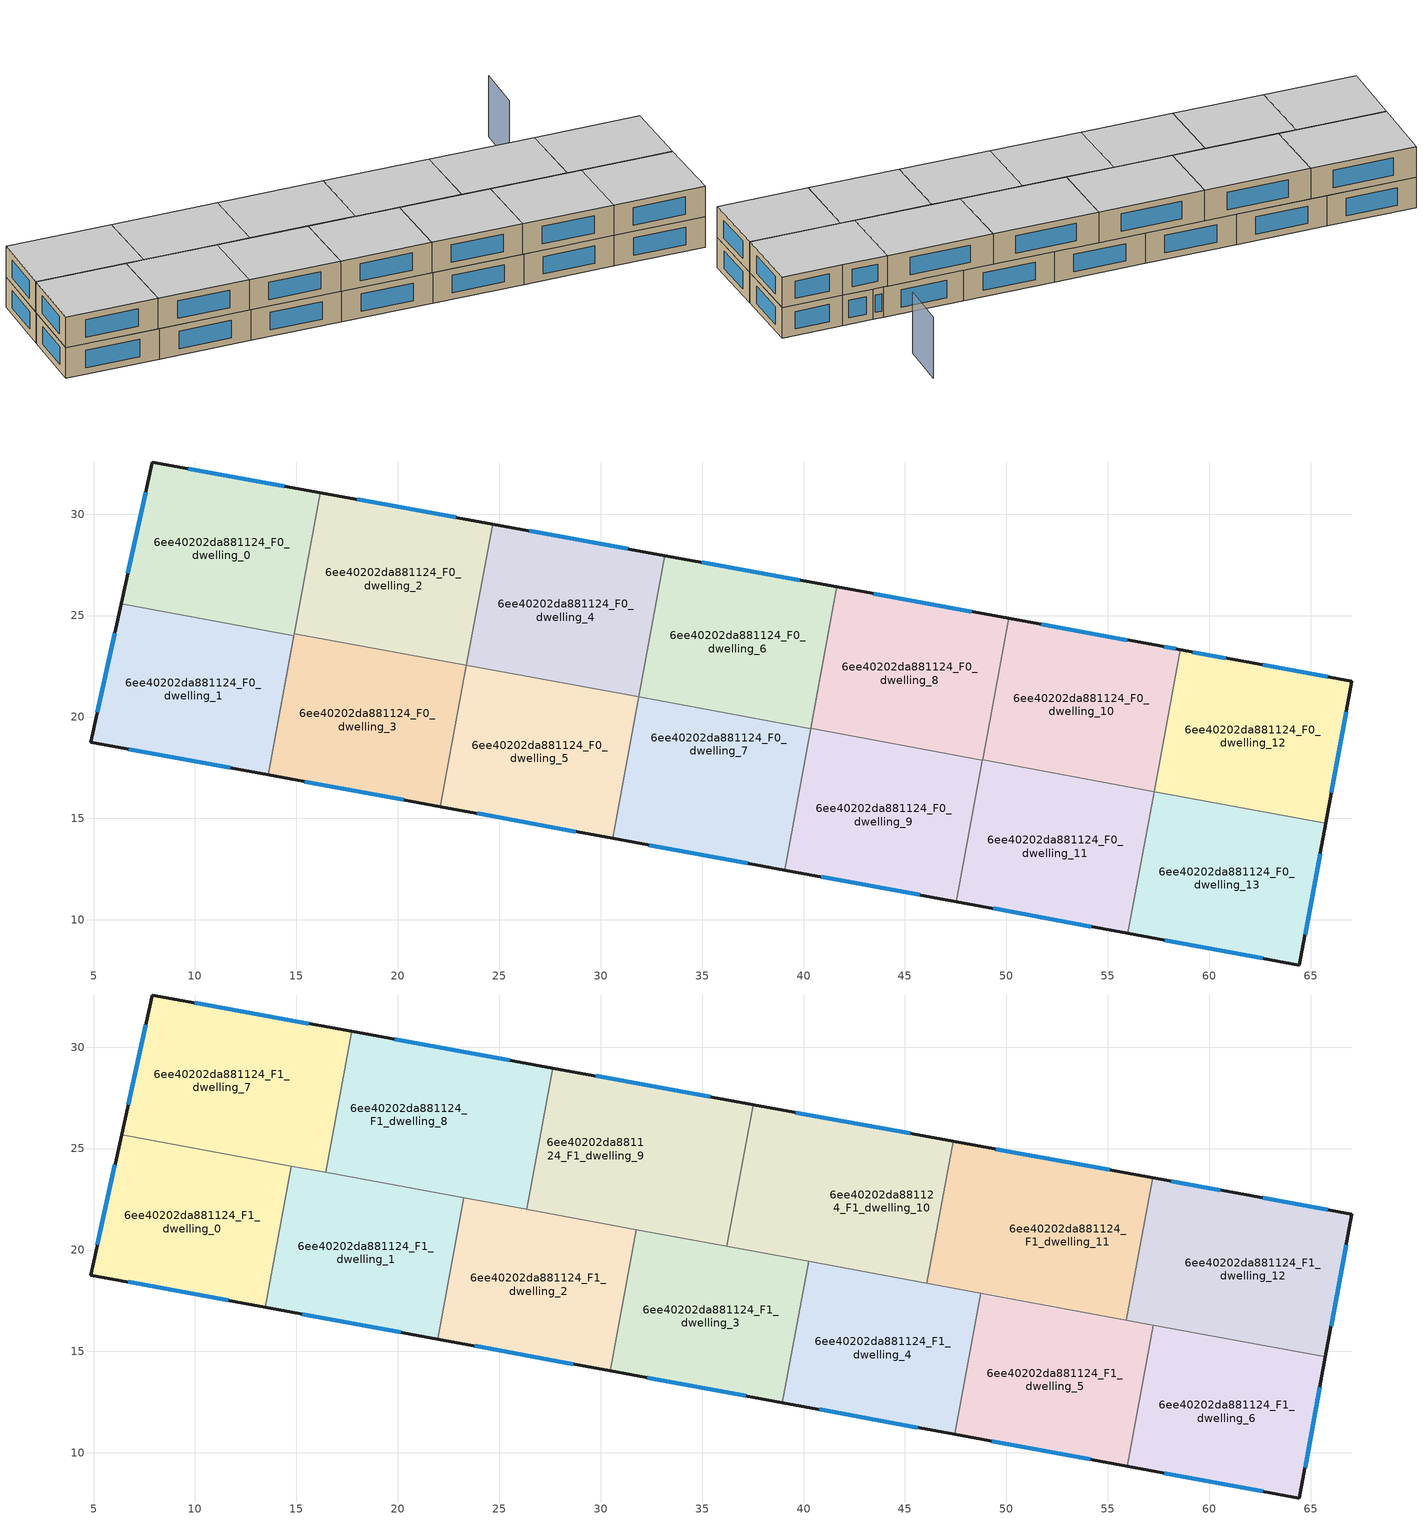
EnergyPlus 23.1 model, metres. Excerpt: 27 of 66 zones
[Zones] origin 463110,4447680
6ee40202da881124_F0_dwelling_0
 floor ground (EU_floor_Construction): 16.17,31.06 14.87,24.01 6.36,25.58 7.9,32.57 z0
 wall outside (EU_wall_Construction): 16.17,31.06 7.9,32.57 6.36,25.58 z0:3
 wall to 6ee40202da881124_F0_dwelling_1 (EU_wall_Construction): 6.36,25.58 14.87,24.01 13.6,17.15 z0:3
 wall to 6ee40202da881124_F0_dwelling_3 (EU_wall_Construction): 13.6,17.15 14.89,24.11 z0:3
 wall to 6ee40202da881124_F0_dwelling_2 (EU_wall_Construction): 14.89,24.11 16.17,31.06 z0:3
 window (EU_Window_Construction): 7.57,31.07 6.69,27.08 / 14.4,31.38 9.67,32.25 z0.64:2.36
6ee40202da881124_F0_dwelling_1
 floor ground (EU_floor_Construction): 14.87,24.01 13.6,17.15 4.86,18.77 6.36,25.58 z0
 wall outside (EU_wall_Construction): 6.36,25.58 4.86,18.77 13.6,17.15 z0:3
 window (EU_Window_Construction): 6.04,24.12 5.18,20.23 / 6.73,18.42 11.73,17.5 z0.64:2.36
6ee40202da881124_F0_dwelling_10
 floor ground (EU_floor_Construction): 58.57,23.32 57.28,16.32 48.82,17.88 50.11,24.87 57.56,23.5 z0
 wall outside (EU_wall_Construction): 58.57,23.32 57.56,23.5 50.11,24.87 z0:3
 wall to 6ee40202da881124_F0_dwelling_11 (EU_wall_Construction): 48.82,17.88 57.28,16.32 z0:3
 wall to 6ee40202da881124_F0_dwelling_12 (EU_wall_Construction): 57.28,16.33 58.57,23.32 z0:3
 wall to 6ee40202da881124_F0_dwelling_8 (EU_wall_Construction): 50.11,24.87 48.82,17.88 z0:3
 window (EU_Window_Construction): 58.35,23.36 57.77,23.46 / 55.96,23.8 51.71,24.57 z0.64:2.36
 ceiling adiabatic (EU_roof_Construction): 57.28,16.32 58.57,23.32 57.32,23.55 57.21,23.57 55.92,16.58 z3
6ee40202da881124_F0_dwelling_11
 floor ground (EU_floor_Construction): 57.28,16.32 55.99,9.33 47.53,10.9 48.82,17.88 z0
 wall outside (EU_wall_Construction): 47.53,10.9 55.99,9.33 z0:3
 wall to 6ee40202da881124_F0_dwelling_9 (EU_wall_Construction): 48.82,17.88 47.53,10.9 z0:3
 wall to 6ee40202da881124_F0_dwelling_13 (EU_wall_Construction): 55.99,9.33 57.28,16.32 z0:3
 window (EU_Window_Construction): 49.34,10.56 54.18,9.67 z0.64:2.36
 ceiling adiabatic (EU_roof_Construction): 57.28,16.29 57.28,16.32 48.82,17.88 48.82,17.85 z3
6ee40202da881124_F0_dwelling_12
 floor ground (EU_floor_Construction): 67.03,21.77 65.73,14.77 57.28,16.33 58.57,23.32 61.44,22.79 z0
 wall outside (EU_wall_Construction): 65.73,14.77 67.03,21.77 61.44,22.79 58.57,23.32 z0:3
 wall to 6ee40202da881124_F0_dwelling_13 (EU_wall_Construction): 57.28,16.33 65.73,14.77 z0:3
 window (EU_Window_Construction): 60.82,22.9 59.18,23.2 / 65.83,21.99 62.63,22.57 / 66.01,16.27 66.75,20.27 z0.64:2.36
6ee40202da881124_F0_dwelling_13
 floor ground (EU_floor_Construction): 65.73,14.77 64.45,7.78 55.99,9.33 57.28,16.33 z0
 wall outside (EU_wall_Construction): 55.99,9.33 64.45,7.78 65.73,14.77 z0:3
 window (EU_Window_Construction): 64.72,9.27 65.46,13.27 / 57.8,9 62.64,8.11 z0.64:2.36
6ee40202da881124_F0_dwelling_2
 floor ground (EU_floor_Construction): 24.67,29.51 23.38,22.54 14.89,24.11 16.17,31.06 z0
 wall outside (EU_wall_Construction): 24.67,29.51 16.17,31.06 z0:3
 wall to 6ee40202da881124_F0_dwelling_3 (EU_wall_Construction): 14.89,24.11 23.38,22.54 z0:3
 wall to 6ee40202da881124_F0_dwelling_4 (EU_wall_Construction): 23.38,22.55 24.67,29.51 z0:3
 window (EU_Window_Construction): 22.85,29.84 17.99,30.73 z0.64:2.36
6ee40202da881124_F0_dwelling_3
 floor ground (EU_floor_Construction): 23.38,22.54 22.1,15.59 13.6,17.15 14.89,24.11 z0
 wall outside (EU_wall_Construction): 13.6,17.15 22.1,15.59 z0:3
 wall to 6ee40202da881124_F0_dwelling_5 (EU_wall_Construction): 22.1,15.59 23.38,22.54 z0:3
 window (EU_Window_Construction): 15.42,16.82 20.28,15.92 z0.64:2.36
6ee40202da881124_F0_dwelling_4
 floor ground (EU_floor_Construction): 33.16,27.96 31.87,20.99 23.39,22.55 24.67,29.51 z0
 wall outside (EU_wall_Construction): 33.16,27.96 24.67,29.51 z0:3
 wall to 6ee40202da881124_F0_dwelling_5 (EU_wall_Construction): 23.39,22.55 31.87,20.99 z0:3
 wall to 6ee40202da881124_F0_dwelling_7 (EU_wall_Construction): 31.87,20.99 33.16,27.96 z0:3
 window (EU_Window_Construction): 31.34,28.29 26.49,29.18 z0.64:2.36
6ee40202da881124_F0_dwelling_5
 floor ground (EU_floor_Construction): 31.87,20.99 30.59,14.02 22.1,15.59 23.39,22.55 z0
 wall outside (EU_wall_Construction): 22.1,15.59 30.59,14.02 z0:3
 wall to 6ee40202da881124_F0_dwelling_7 (EU_wall_Construction): 30.59,14.02 31.87,20.99 z0:3
 window (EU_Window_Construction): 23.92,15.25 28.77,14.36 z0.64:2.36
6ee40202da881124_F0_dwelling_6
 floor ground (EU_floor_Construction): 41.64,26.41 40.35,19.43 31.87,20.99 33.16,27.96 z0
 wall outside (EU_wall_Construction): 41.64,26.41 33.16,27.96 z0:3
 wall to 6ee40202da881124_F0_dwelling_7 (EU_wall_Construction): 33.16,27.96 31.87,20.99 40.35,19.43 z0:3
 wall to 6ee40202da881124_F0_dwelling_9 (EU_wall_Construction): 40.35,19.43 41.64,26.41 z0:3
 window (EU_Window_Construction): 39.82,26.74 34.97,27.63 z0.64:2.36
 ceiling adiabatic (EU_roof_Construction): 36.23,20.19 37.51,27.16 33.16,27.96 31.87,20.99 z3
6ee40202da881124_F0_dwelling_7
 floor ground (EU_floor_Construction): 33.16,27.96 31.87,20.99 40.35,19.43 39.07,12.46 30.59,14.02 z0
 wall outside (EU_wall_Construction): 30.59,14.02 39.07,12.46 z0:3
 wall to 6ee40202da881124_F0_dwelling_9 (EU_wall_Construction): 39.07,12.46 40.35,19.43 z0:3
 window (EU_Window_Construction): 32.4,13.69 37.25,12.79 z0.64:2.36
 ceiling adiabatic (EU_roof_Construction): 38.96,12.48 40.24,19.43 40.35,19.42 36.22,20.18 36.23,20.19 31.87,20.99 33.16,27.96 30.59,14.02 z3
6ee40202da881124_F0_dwelling_8
 floor ground (EU_floor_Construction): 50.11,24.87 48.82,17.88 40.35,19.44 41.64,26.41 z0
 wall outside (EU_wall_Construction): 50.11,24.87 41.64,26.41 z0:3
 wall to 6ee40202da881124_F0_dwelling_9 (EU_wall_Construction): 41.64,26.41 40.35,19.44 48.82,17.88 z0:3
 window (EU_Window_Construction): 48.3,25.2 43.45,26.08 z0.64:2.36
6ee40202da881124_F0_dwelling_9
 floor ground (EU_floor_Construction): 48.82,17.88 47.53,10.9 39.07,12.46 40.35,19.44 z0
 wall outside (EU_wall_Construction): 39.07,12.46 47.53,10.9 z0:3
 window (EU_Window_Construction): 40.88,12.12 45.72,11.23 z0.64:2.36
6ee40202da881124_F1_dwelling_0
 floor to 6ee40202da881124_F0_dwelling_1 (EU_floor_Construction): 14.74,24.03 13.47,17.18 4.86,18.77 6.36,25.58 z3
 floor to 6ee40202da881124_F0_dwelling_0 (EU_floor_Construction): 14.76,24.14 14.74,24.03 6.36,25.58 6.38,25.68 z3
 wall outside (EU_wall_Construction): 6.38,25.68 4.86,18.77 13.47,17.18 z3:6
 wall to 6ee40202da881124_F1_dwelling_1 (EU_wall_Construction): 13.47,17.18 14.76,24.14 z3:6
 wall to 6ee40202da881124_F1_dwelling_7 (EU_wall_Construction): 14.76,24.14 6.38,25.68 z3:6
 window (EU_Window_Construction): 6.71,18.43 11.63,17.52 / 6.06,24.2 5.19,20.25 z3.64:5.36
 ceiling to 6ee40202da881124_F2_dwelling_0 (EU_floor_Construction): 13.47,17.18 14.76,24.14 6.38,25.68 4.86,18.77 z6
6ee40202da881124_F1_dwelling_1
 floor to 6ee40202da881124_F0_dwelling_3 (EU_floor_Construction): 23.25,22.57 21.97,15.61 13.6,17.15 14.89,24.11 z3
 floor to 6ee40202da881124_F0_dwelling_1 (EU_floor_Construction): 14.87,24.01 13.6,17.15 13.47,17.18 14.74,24.03 z3
 floor to 6ee40202da881124_F0_dwelling_0 (EU_floor_Construction): 14.89,24.11 14.87,24.01 14.74,24.03 14.76,24.14 z3
 wall outside (EU_wall_Construction): 13.47,17.18 21.97,15.61 z3:6
 wall to 6ee40202da881124_F1_dwelling_2 (EU_wall_Construction): 21.97,15.61 23.25,22.57 z3:6
 wall to 6ee40202da881124_F1_dwelling_8 (EU_wall_Construction): 23.25,22.57 16.44,23.83 z3:6
 wall to 6ee40202da881124_F1_dwelling_7 (EU_wall_Construction): 16.43,23.83 14.76,24.14 z3:6
 window (EU_Window_Construction): 15.29,16.84 20.15,15.95 z3.64:5.36
 ceiling to 6ee40202da881124_F2_dwelling_1 (EU_floor_Construction): 21.97,15.61 23.25,22.57 14.76,24.14 13.47,17.18 z6
6ee40202da881124_F1_dwelling_10
 floor to 6ee40202da881124_F0_dwelling_8 (EU_floor_Construction): 47.37,25.36 46.09,18.38 40.35,19.44 41.64,26.41 z3
 floor to 6ee40202da881124_F0_dwelling_9 (EU_floor_Construction): 46.09,18.38 46.08,18.36 40.35,19.42 40.35,19.44 z3
 floor to 6ee40202da881124_F0_dwelling_6 (EU_floor_Construction): 41.64,26.41 40.35,19.43 36.23,20.19 37.51,27.16 z3
 floor to 6ee40202da881124_F0_dwelling_7 (EU_floor_Construction): 40.35,19.43 40.35,19.42 36.22,20.18 36.23,20.19 z3
 wall outside (EU_wall_Construction): 47.37,25.36 37.51,27.16 z3:6
 wall to 6ee40202da881124_F1_dwelling_9 (EU_wall_Construction): 37.51,27.16 36.22,20.18 z3:6
 wall to 6ee40202da881124_F1_dwelling_11 (EU_wall_Construction): 46.08,18.36 47.37,25.36 z3:6
 wall to 6ee40202da881124_F1_dwelling_4 (EU_wall_Construction): 40.24,19.44 46.08,18.36 z3:6
 wall to 6ee40202da881124_F1_dwelling_3 (EU_wall_Construction): 36.22,20.18 40.24,19.44 z3:6
 window (EU_Window_Construction): 45.26,25.75 39.63,26.78 z3.64:5.36
 ceiling to 6ee40202da881124_F2_dwelling_10 (EU_floor_Construction): 46.08,18.36 47.37,25.36 37.51,27.16 36.22,20.18 z6
6ee40202da881124_F1_dwelling_11
 floor to 6ee40202da881124_F0_dwelling_10 (EU_floor_Construction): 57.21,23.57 55.92,16.58 48.82,17.88 50.11,24.86 z3
 floor to 6ee40202da881124_F0_dwelling_8 (EU_floor_Construction): 50.11,24.86 48.82,17.88 46.09,18.38 47.37,25.36 z3
 floor adiabatic (EU_floor_Construction): 55.92,16.58 55.91,16.54 48.82,17.85 48.82,17.88 z3
 floor to 6ee40202da881124_F0_dwelling_9 (EU_floor_Construction): 48.82,17.88 48.82,17.85 46.08,18.36 46.09,18.38 z3
 wall outside (EU_wall_Construction): 57.21,23.57 47.37,25.36 z3:6
 wall to 6ee40202da881124_F1_dwelling_12 (EU_wall_Construction): 55.91,16.54 57.21,23.57 z3:6
 wall to 6ee40202da881124_F1_dwelling_5 (EU_wall_Construction): 48.74,17.87 55.91,16.54 z3:6
 wall to 6ee40202da881124_F1_dwelling_4 (EU_wall_Construction): 46.08,18.36 48.74,17.87 z3:6
 window (EU_Window_Construction): 55.1,23.95 49.48,24.98 z3.64:5.36
 ceiling to 6ee40202da881124_F2_dwelling_11 (EU_floor_Construction): 55.91,16.54 57.21,23.57 47.37,25.36 46.08,18.36 z6
6ee40202da881124_F1_dwelling_12
 floor to 6ee40202da881124_F0_dwelling_12 (EU_floor_Construction): 67.03,21.77 65.73,14.77 57.28,16.33 58.57,23.32 61.44,22.79 z3
 floor to 6ee40202da881124_F0_dwelling_13 (EU_floor_Construction): 65.73,14.77 65.73,14.74 57.28,16.29 57.28,16.33 z3
 floor adiabatic (EU_floor_Construction): 58.57,23.32 57.28,16.29 55.91,16.54 57.21,23.57 z3
 wall outside (EU_wall_Construction): 65.73,14.74 67.03,21.77 61.44,22.79 57.21,23.57 z3:6
 wall to 6ee40202da881124_F1_dwelling_6 (EU_wall_Construction): 57.23,16.3 65.73,14.74 z3:6
 wall to 6ee40202da881124_F1_dwelling_5 (EU_wall_Construction): 55.91,16.54 57.23,16.3 z3:6
 window (EU_Window_Construction): 60.53,22.95 58.11,23.4 / 65.83,21.99 62.63,22.57 / 66.01,16.24 66.75,20.26 z3.64:5.36
 ceiling to 6ee40202da881124_F2_dwelling_12 (EU_floor_Construction): 65.73,14.74 67.03,21.77 61.44,22.79 57.21,23.57 55.91,16.54 z6
6ee40202da881124_F1_dwelling_2
 floor to 6ee40202da881124_F0_dwelling_5 (EU_floor_Construction): 31.75,21 30.47,14.04 22.1,15.59 23.38,22.55 z3
 floor to 6ee40202da881124_F0_dwelling_3 (EU_floor_Construction): 23.38,22.54 22.1,15.59 21.97,15.61 23.25,22.57 z3
 wall outside (EU_wall_Construction): 21.97,15.61 30.47,14.04 z3:6
 wall to 6ee40202da881124_F1_dwelling_3 (EU_wall_Construction): 30.47,14.04 31.75,21 z3:6
 wall to 6ee40202da881124_F1_dwelling_9 (EU_wall_Construction): 31.75,21 26.34,22 z3:6
 wall to 6ee40202da881124_F1_dwelling_8 (EU_wall_Construction): 26.34,22 23.25,22.57 z3:6
 window (EU_Window_Construction): 23.79,15.28 28.65,14.38 z3.64:5.36
 ceiling to 6ee40202da881124_F2_dwelling_2 (EU_floor_Construction): 30.47,14.04 31.75,21 23.25,22.57 21.97,15.61 z6
6ee40202da881124_F1_dwelling_3
 floor adiabatic (EU_floor_Construction): 40.24,19.43 38.96,12.48 30.59,14.02 31.87,20.98 z3
 floor to 6ee40202da881124_F0_dwelling_5 (EU_floor_Construction): 31.87,20.98 30.59,14.02 30.47,14.04 31.75,21 z3
 wall outside (EU_wall_Construction): 30.47,14.04 38.96,12.48 z3:6
 wall to 6ee40202da881124_F1_dwelling_4 (EU_wall_Construction): 38.96,12.48 40.24,19.43 z3:6
 wall to 6ee40202da881124_F1_dwelling_9 (EU_wall_Construction): 36.22,20.18 31.75,21 z3:6
 window (EU_Window_Construction): 32.28,13.71 37.14,12.81 z3.64:5.36
 ceiling to 6ee40202da881124_F2_dwelling_3 (EU_floor_Construction): 38.96,12.48 40.24,19.43 31.75,21 30.47,14.04 z6
6ee40202da881124_F1_dwelling_4
 floor to 6ee40202da881124_F0_dwelling_9 (EU_floor_Construction): 48.74,17.87 47.46,10.91 39.07,12.46 40.35,19.42 z3
 floor to 6ee40202da881124_F0_dwelling_7 (EU_floor_Construction): 40.35,19.42 39.07,12.46 38.96,12.48 40.24,19.43 z3
 wall outside (EU_wall_Construction): 38.96,12.48 47.46,10.91 z3:6
 wall to 6ee40202da881124_F1_dwelling_5 (EU_wall_Construction): 47.46,10.91 48.74,17.87 z3:6
 window (EU_Window_Construction): 40.78,12.14 45.64,11.25 z3.64:5.36
 ceiling to 6ee40202da881124_F2_dwelling_4 (EU_floor_Construction): 47.46,10.91 48.74,17.87 40.24,19.43 38.96,12.48 z6
6ee40202da881124_F1_dwelling_5
 floor to 6ee40202da881124_F0_dwelling_11 (EU_floor_Construction): 57.23,16.3 55.95,9.34 47.53,10.9 48.82,17.85 z3
 floor to 6ee40202da881124_F0_dwelling_9 (EU_floor_Construction): 48.82,17.85 47.53,10.9 47.46,10.91 48.74,17.87 z3
 wall outside (EU_wall_Construction): 47.46,10.91 55.95,9.34 z3:6
 wall to 6ee40202da881124_F1_dwelling_6 (EU_wall_Construction): 55.95,9.34 57.23,16.3 z3:6
 window (EU_Window_Construction): 49.27,10.57 54.13,9.68 z3.64:5.36
 ceiling to 6ee40202da881124_F2_dwelling_5 (EU_floor_Construction): 55.95,9.34 57.23,16.3 48.74,17.87 47.46,10.91 z6
6ee40202da881124_F1_dwelling_6
 floor to 6ee40202da881124_F0_dwelling_13 (EU_floor_Construction): 65.73,14.74 64.45,7.78 55.99,9.34 57.28,16.29 z3
 floor to 6ee40202da881124_F0_dwelling_11 (EU_floor_Construction): 57.28,16.29 55.99,9.34 55.95,9.34 57.23,16.3 z3
 wall outside (EU_wall_Construction): 55.95,9.34 64.45,7.78 65.73,14.74 z3:6
 window (EU_Window_Construction): 64.72,9.27 65.45,13.24 / 57.77,9.01 62.63,8.11 z3.64:5.36
 ceiling to 6ee40202da881124_F2_dwelling_6 (EU_floor_Construction): 64.45,7.78 65.73,14.74 57.23,16.3 55.95,9.34 z6
6ee40202da881124_F1_dwelling_7
 floor to 6ee40202da881124_F0_dwelling_0 (EU_floor_Construction): 16.17,31.06 14.89,24.11 6.38,25.68 7.9,32.57 z3
 floor to 6ee40202da881124_F0_dwelling_2 (EU_floor_Construction): 17.72,30.78 16.43,23.83 14.89,24.11 16.17,31.06 z3
 wall outside (EU_wall_Construction): 17.72,30.78 7.9,32.57 6.38,25.68 z3:6
 wall to 6ee40202da881124_F1_dwelling_8 (EU_wall_Construction): 16.43,23.83 17.72,30.78 z3:6
 window (EU_Window_Construction): 7.57,31.1 6.71,27.16 / 15.61,31.16 10,32.19 z3.64:5.36
 ceiling to 6ee40202da881124_F2_dwelling_7 (EU_floor_Construction): 16.43,23.83 17.72,30.78 7.9,32.57 6.38,25.68 z6
6ee40202da881124_F1_dwelling_8
 floor to 6ee40202da881124_F0_dwelling_2 (EU_floor_Construction): 24.67,29.51 23.38,22.55 16.43,23.83 17.72,30.78 z3
 floor to 6ee40202da881124_F0_dwelling_4 (EU_floor_Construction): 27.63,28.97 26.34,22.01 23.39,22.55 24.67,29.51 z3
 wall outside (EU_wall_Construction): 27.63,28.97 17.72,30.78 z3:6
 wall to 6ee40202da881124_F1_dwelling_9 (EU_wall_Construction): 26.34,22 27.63,28.97 z3:6
 window (EU_Window_Construction): 25.51,29.36 19.84,30.39 z3.64:5.36
 ceiling to 6ee40202da881124_F2_dwelling_8 (EU_floor_Construction): 26.34,22 27.63,28.97 17.72,30.78 16.43,23.83 z6
6ee40202da881124_F1_dwelling_9
 floor to 6ee40202da881124_F0_dwelling_4 (EU_floor_Construction): 33.16,27.96 31.87,20.99 26.34,22.01 27.63,28.97 z3
 floor adiabatic (EU_floor_Construction): 37.51,27.16 36.22,20.18 26.34,22 31.87,20.99 33.16,27.96 z3
 wall outside (EU_wall_Construction): 37.51,27.16 27.63,28.97 z3:6
 window (EU_Window_Construction): 35.4,27.55 29.75,28.58 z3.64:5.36
 ceiling to 6ee40202da881124_F2_dwelling_9 (EU_floor_Construction): 36.22,20.18 37.51,27.16 27.63,28.97 26.34,22 z6
shading: 59.18,30.41 60.33,35.25 z0:6
[Building]
EU S2 Campaign: North Axis=0; Terrain=City; Solar Distribution=FullExterior
[Site:Location]
Yerevan-Zvartnots.Intl.AP: Latitude=40.15; Longitude=44.383; Time Zone=4; Elevation=854
[SizingPeriod:WeatherFileDays]
AnnualSizingPeriod: Begin Month=1; Begin Day of Month=1; End Month=12; End Day of Month=31; Day of Week for Start Day=Monday; Use Weather File Daylight Saving Period=No; Use Weather File Rain and Snow Indicators=No
[MATERIAL]
EU_InternalMass_Material: Roughness=MediumRough; Thickness=0.1; Conductivity=1; Density=1800; Specific Heat=900; Thermal Absorptance=0.9; Solar Absorptance=0.7; Visible Absorptance=0.7
[MATERIAL:NOMASS] Roughness=MediumRough; Thermal Absorptance=0.9; Solar Absorptance=0.7; Visible Absorptance=0.7
Name | Thermal Resistance
EU_wall_NoMass | 1.05043
EU_roof_NoMass | 1.45357
EU_floor_NoMass | 0.478065
[WINDOWMATERIAL:SIMPLEGLAZINGSYSTEM]
EU_Window_SimpleGlazing: UFactor=2.5566; Solar Heat Gain Coefficient=0.75; Visible Transmittance=0.75
[CONSTRUCTION]
EU_wall_Construction: EU_wall_NoMass
EU_roof_Construction: EU_roof_NoMass
EU_floor_Construction: EU_floor_NoMass
EU_Window_Construction: EU_Window_SimpleGlazing
EU_InternalMass_Construction: EU_InternalMass_Material
[ZONE] Type=1; Multiplier=1; Ceiling Height=autocalculate; Floor Area=autocalculate; Part of Total Floor Area=Yes
Name | Volume
6ee40202da881124_F0_dwelling_0 | 183.355
6ee40202da881124_F1_dwelling_0 | 183.385
6ee40202da881124_F0_dwelling_1; 6ee40202da881124_F0_dwelling_10; 6ee40202da881124_F1_dwelling_4 | 183.372
6ee40202da881124_F1_dwelling_1 | 183.397
6ee40202da881124_F1_dwelling_10 | 213.914
6ee40202da881124_F0_dwelling_11 | 183.382
6ee40202da881124_F1_dwelling_11 | 213.933
6ee40202da881124_F0_dwelling_12; 6ee40202da881124_F1_dwelling_2 | 183.359
6ee40202da881124_F1_dwelling_12 | 213.921
6ee40202da881124_F0_dwelling_13 | 183.376
6ee40202da881124_F0_dwelling_2 | 183.358
6ee40202da881124_F0_dwelling_3; 6ee40202da881124_F0_dwelling_8 | 183.379
6ee40202da881124_F1_dwelling_3 | 183.384
6ee40202da881124_F0_dwelling_4 | 183.356
6ee40202da881124_F0_dwelling_5; 6ee40202da881124_F1_dwelling_5 | 183.383
6ee40202da881124_F0_dwelling_6 | 183.361
6ee40202da881124_F1_dwelling_6 | 183.367
6ee40202da881124_F0_dwelling_7 | 183.389
6ee40202da881124_F1_dwelling_7 | 213.927
6ee40202da881124_F1_dwelling_8 | 213.91
6ee40202da881124_F0_dwelling_9 | 183.363
6ee40202da881124_F1_dwelling_9 | 213.915
[INTERNALMASS] Construction=EU_InternalMass_Construction
Name | Zone or ZoneList | Surface Area
6ee40202da881124_F0_dwelling_0_EU_InternalMass | 6ee40202da881124_F0_dwelling_0 | 61.122
6ee40202da881124_F0_dwelling_1_EU_InternalMass | 6ee40202da881124_F0_dwelling_1 | 61.1249
6ee40202da881124_F0_dwelling_2_EU_InternalMass | 6ee40202da881124_F0_dwelling_2 | 61.1205
6ee40202da881124_F0_dwelling_3_EU_InternalMass | 6ee40202da881124_F0_dwelling_3 | 61.1272
6ee40202da881124_F0_dwelling_4_EU_InternalMass | 6ee40202da881124_F0_dwelling_4 | 61.1203
6ee40202da881124_F0_dwelling_5_EU_InternalMass | 6ee40202da881124_F0_dwelling_5 | 61.1267
6ee40202da881124_F0_dwelling_6_EU_InternalMass | 6ee40202da881124_F0_dwelling_6 | 61.1206
6ee40202da881124_F0_dwelling_7_EU_InternalMass | 6ee40202da881124_F0_dwelling_7 | 61.1307
6ee40202da881124_F0_dwelling_8_EU_InternalMass | 6ee40202da881124_F0_dwelling_8 | 61.1267
6ee40202da881124_F0_dwelling_9_EU_InternalMass | 6ee40202da881124_F0_dwelling_9 | 61.1227
6ee40202da881124_F0_dwelling_10_EU_InternalMass | 6ee40202da881124_F0_dwelling_10 | 61.1234
6ee40202da881124_F0_dwelling_11_EU_InternalMass | 6ee40202da881124_F0_dwelling_11 | 61.1282
6ee40202da881124_F0_dwelling_12_EU_InternalMass | 6ee40202da881124_F0_dwelling_12 | 61.1185
6ee40202da881124_F0_dwelling_13_EU_InternalMass | 6ee40202da881124_F0_dwelling_13 | 61.1228
6ee40202da881124_F1_dwelling_0_EU_InternalMass | 6ee40202da881124_F1_dwelling_0 | 61.1283
6ee40202da881124_F1_dwelling_1_EU_InternalMass | 6ee40202da881124_F1_dwelling_1 | 61.1321
6ee40202da881124_F1_dwelling_2_EU_InternalMass | 6ee40202da881124_F1_dwelling_2 | 61.1196
6ee40202da881124_F1_dwelling_3_EU_InternalMass | 6ee40202da881124_F1_dwelling_3 | 61.1278
6ee40202da881124_F1_dwelling_4_EU_InternalMass | 6ee40202da881124_F1_dwelling_4 | 61.1238
6ee40202da881124_F1_dwelling_5_EU_InternalMass | 6ee40202da881124_F1_dwelling_5 | 61.1278
6ee40202da881124_F1_dwelling_6_EU_InternalMass | 6ee40202da881124_F1_dwelling_6 | 61.1223
6ee40202da881124_F1_dwelling_7_EU_InternalMass | 6ee40202da881124_F1_dwelling_7 | 71.3089
6ee40202da881124_F1_dwelling_8_EU_InternalMass | 6ee40202da881124_F1_dwelling_8 | 71.3042
6ee40202da881124_F1_dwelling_9_EU_InternalMass | 6ee40202da881124_F1_dwelling_9 | 71.3052
6ee40202da881124_F1_dwelling_10_EU_InternalMass | 6ee40202da881124_F1_dwelling_10 | 71.3083
6ee40202da881124_F1_dwelling_11_EU_InternalMass | 6ee40202da881124_F1_dwelling_11 | 71.3112
6ee40202da881124_F1_dwelling_12_EU_InternalMass | 6ee40202da881124_F1_dwelling_12 | 71.3082
[OTHEREQUIPMENT] Fuel Type=Electricity; Design Level Calculation Method=Watts/Area; Power per Zone Floor Area=1; Fraction Latent=0; Fraction Radiant=0; Fraction Lost=0; Carbon Dioxide Generation Rate=0; EndUse Subcategory=EU_Step8_InternalGains
Name | Zone or ZoneList or Space or SpaceList | Schedule
EU_Step8_InternalGain_6ee40202da881124_F0_dwelling_0_f000 | 6ee40202da881124_F0_dwelling_0 | EU_Step8_GainSchedule_6ee40202da881124_F0_dwelling_0_f000
EU_Step8_InternalGain_6ee40202da881124_F0_dwelling_1_f000 | 6ee40202da881124_F0_dwelling_1 | EU_Step8_GainSchedule_6ee40202da881124_F0_dwelling_1_f000
EU_Step8_InternalGain_6ee40202da881124_F0_dwelling_2_f000 | 6ee40202da881124_F0_dwelling_2 | EU_Step8_GainSchedule_6ee40202da881124_F0_dwelling_2_f000
EU_Step8_InternalGain_6ee40202da881124_F0_dwelling_3_f000 | 6ee40202da881124_F0_dwelling_3 | EU_Step8_GainSchedule_6ee40202da881124_F0_dwelling_3_f000
EU_Step8_InternalGain_6ee40202da881124_F0_dwelling_4_f000 | 6ee40202da881124_F0_dwelling_4 | EU_Step8_GainSchedule_6ee40202da881124_F0_dwelling_4_f000
EU_Step8_InternalGain_6ee40202da881124_F0_dwelling_5_f000 | 6ee40202da881124_F0_dwelling_5 | EU_Step8_GainSchedule_6ee40202da881124_F0_dwelling_5_f000
EU_Step8_InternalGain_6ee40202da881124_F0_dwelling_6_f000 | 6ee40202da881124_F0_dwelling_6 | EU_Step8_GainSchedule_6ee40202da881124_F0_dwelling_6_f000
EU_Step8_InternalGain_6ee40202da881124_F0_dwelling_7_f000 | 6ee40202da881124_F0_dwelling_7 | EU_Step8_GainSchedule_6ee40202da881124_F0_dwelling_7_f000
EU_Step8_InternalGain_6ee40202da881124_F0_dwelling_8_f000 | 6ee40202da881124_F0_dwelling_8 | EU_Step8_GainSchedule_6ee40202da881124_F0_dwelling_8_f000
EU_Step8_InternalGain_6ee40202da881124_F0_dwelling_9_f000 | 6ee40202da881124_F0_dwelling_9 | EU_Step8_GainSchedule_6ee40202da881124_F0_dwelling_9_f000
EU_Step8_InternalGain_6ee40202da881124_F0_dwelling_10_f000 | 6ee40202da881124_F0_dwelling_10 | EU_Step8_GainSchedule_6ee40202da881124_F0_dwelling_10_f000
EU_Step8_InternalGain_6ee40202da881124_F0_dwelling_11_f000 | 6ee40202da881124_F0_dwelling_11 | EU_Step8_GainSchedule_6ee40202da881124_F0_dwelling_11_f000
EU_Step8_InternalGain_6ee40202da881124_F0_dwelling_12_f000 | 6ee40202da881124_F0_dwelling_12 | EU_Step8_GainSchedule_6ee40202da881124_F0_dwelling_12_f000
EU_Step8_InternalGain_6ee40202da881124_F0_dwelling_13_f000 | 6ee40202da881124_F0_dwelling_13 | EU_Step8_GainSchedule_6ee40202da881124_F0_dwelling_13_f000
EU_Step8_InternalGain_6ee40202da881124_F1_dwelling_0_f000 | 6ee40202da881124_F1_dwelling_0 | EU_Step8_GainSchedule_6ee40202da881124_F1_dwelling_0_f000
EU_Step8_InternalGain_6ee40202da881124_F1_dwelling_1_f000 | 6ee40202da881124_F1_dwelling_1 | EU_Step8_GainSchedule_6ee40202da881124_F1_dwelling_1_f000
EU_Step8_InternalGain_6ee40202da881124_F1_dwelling_2_f000 | 6ee40202da881124_F1_dwelling_2 | EU_Step8_GainSchedule_6ee40202da881124_F1_dwelling_2_f000
EU_Step8_InternalGain_6ee40202da881124_F1_dwelling_3_f000 | 6ee40202da881124_F1_dwelling_3 | EU_Step8_GainSchedule_6ee40202da881124_F1_dwelling_3_f000
EU_Step8_InternalGain_6ee40202da881124_F1_dwelling_4_f000 | 6ee40202da881124_F1_dwelling_4 | EU_Step8_GainSchedule_6ee40202da881124_F1_dwelling_4_f000
EU_Step8_InternalGain_6ee40202da881124_F1_dwelling_5_f000 | 6ee40202da881124_F1_dwelling_5 | EU_Step8_GainSchedule_6ee40202da881124_F1_dwelling_5_f000
EU_Step8_InternalGain_6ee40202da881124_F1_dwelling_6_f000 | 6ee40202da881124_F1_dwelling_6 | EU_Step8_GainSchedule_6ee40202da881124_F1_dwelling_6_f000
EU_Step8_InternalGain_6ee40202da881124_F1_dwelling_7_f000 | 6ee40202da881124_F1_dwelling_7 | EU_Step8_GainSchedule_6ee40202da881124_F1_dwelling_7_f000
EU_Step8_InternalGain_6ee40202da881124_F1_dwelling_8_f000 | 6ee40202da881124_F1_dwelling_8 | EU_Step8_GainSchedule_6ee40202da881124_F1_dwelling_8_f000
EU_Step8_InternalGain_6ee40202da881124_F1_dwelling_9_f000 | 6ee40202da881124_F1_dwelling_9 | EU_Step8_GainSchedule_6ee40202da881124_F1_dwelling_9_f000
EU_Step8_InternalGain_6ee40202da881124_F1_dwelling_10_f000 | 6ee40202da881124_F1_dwelling_10 | EU_Step8_GainSchedule_6ee40202da881124_F1_dwelling_10_f000
EU_Step8_InternalGain_6ee40202da881124_F1_dwelling_11_f000 | 6ee40202da881124_F1_dwelling_11 | EU_Step8_GainSchedule_6ee40202da881124_F1_dwelling_11_f000
EU_Step8_InternalGain_6ee40202da881124_F1_dwelling_12_f000 | 6ee40202da881124_F1_dwelling_12 | EU_Step8_GainSchedule_6ee40202da881124_F1_dwelling_12_f000
[ZONEVENTILATION:DESIGNFLOWRATE] Schedule=EU_AlwaysOn; Design Flow Rate Calculation Method=AirChanges/Hour; Air Changes per Hour=0.557805; Ventilation Type=Natural; Fan Pressure Rise=0; Fan Total Efficiency=1; Constant Term Coefficient=1; Temperature Term Coefficient=0; Velocity Term Coefficient=0; Velocity Squared Term Coefficient=0; Minimum Indoor Temperature=-100; Maximum Indoor Temperature=100; Delta Temperature=-100; Minimum Outdoor Temperature=-100; Maximum Outdoor Temperature=100; Maximum Wind Speed=40
Name | Zone or ZoneList or Space or SpaceList
EU_ConstantAir_6ee40202da881124_F0_dwelling_0 | 6ee40202da881124_F0_dwelling_0
EU_ConstantAir_6ee40202da881124_F0_dwelling_1 | 6ee40202da881124_F0_dwelling_1
EU_ConstantAir_6ee40202da881124_F0_dwelling_2 | 6ee40202da881124_F0_dwelling_2
EU_ConstantAir_6ee40202da881124_F0_dwelling_3 | 6ee40202da881124_F0_dwelling_3
EU_ConstantAir_6ee40202da881124_F0_dwelling_4 | 6ee40202da881124_F0_dwelling_4
EU_ConstantAir_6ee40202da881124_F0_dwelling_5 | 6ee40202da881124_F0_dwelling_5
EU_ConstantAir_6ee40202da881124_F0_dwelling_6 | 6ee40202da881124_F0_dwelling_6
EU_ConstantAir_6ee40202da881124_F0_dwelling_7 | 6ee40202da881124_F0_dwelling_7
EU_ConstantAir_6ee40202da881124_F0_dwelling_8 | 6ee40202da881124_F0_dwelling_8
EU_ConstantAir_6ee40202da881124_F0_dwelling_9 | 6ee40202da881124_F0_dwelling_9
EU_ConstantAir_6ee40202da881124_F0_dwelling_10 | 6ee40202da881124_F0_dwelling_10
EU_ConstantAir_6ee40202da881124_F0_dwelling_11 | 6ee40202da881124_F0_dwelling_11
EU_ConstantAir_6ee40202da881124_F0_dwelling_12 | 6ee40202da881124_F0_dwelling_12
EU_ConstantAir_6ee40202da881124_F0_dwelling_13 | 6ee40202da881124_F0_dwelling_13
EU_ConstantAir_6ee40202da881124_F1_dwelling_0 | 6ee40202da881124_F1_dwelling_0
EU_ConstantAir_6ee40202da881124_F1_dwelling_1 | 6ee40202da881124_F1_dwelling_1
EU_ConstantAir_6ee40202da881124_F1_dwelling_2 | 6ee40202da881124_F1_dwelling_2
EU_ConstantAir_6ee40202da881124_F1_dwelling_3 | 6ee40202da881124_F1_dwelling_3
EU_ConstantAir_6ee40202da881124_F1_dwelling_4 | 6ee40202da881124_F1_dwelling_4
EU_ConstantAir_6ee40202da881124_F1_dwelling_5 | 6ee40202da881124_F1_dwelling_5
EU_ConstantAir_6ee40202da881124_F1_dwelling_6 | 6ee40202da881124_F1_dwelling_6
EU_ConstantAir_6ee40202da881124_F1_dwelling_7 | 6ee40202da881124_F1_dwelling_7
EU_ConstantAir_6ee40202da881124_F1_dwelling_8 | 6ee40202da881124_F1_dwelling_8
EU_ConstantAir_6ee40202da881124_F1_dwelling_9 | 6ee40202da881124_F1_dwelling_9
EU_ConstantAir_6ee40202da881124_F1_dwelling_10 | 6ee40202da881124_F1_dwelling_10
EU_ConstantAir_6ee40202da881124_F1_dwelling_11 | 6ee40202da881124_F1_dwelling_11
EU_ConstantAir_6ee40202da881124_F1_dwelling_12 | 6ee40202da881124_F1_dwelling_12
[HVACTEMPLATE:THERMOSTAT] Constant Heating Setpoint=20; Constant Cooling Setpoint=50
EU_HeatOnly_6ee40202da881124_F0_dwelling_0; EU_HeatOnly_6ee40202da881124_F0_dwelling_1; EU_HeatOnly_6ee40202da881124_F0_dwelling_2; EU_HeatOnly_6ee40202da881124_F0_dwelling_3; EU_HeatOnly_6ee40202da881124_F0_dwelling_4; EU_HeatOnly_6ee40202da881124_F0_dwelling_5; EU_HeatOnly_6ee40202da881124_F0_dwelling_6; EU_HeatOnly_6ee40202da881124_F0_dwelling_7; EU_HeatOnly_6ee40202da881124_F0_dwelling_8; EU_HeatOnly_6ee40202da881124_F0_dwelling_9; EU_HeatOnly_6ee40202da881124_F0_dwelling_10; EU_HeatOnly_6ee40202da881124_F0_dwelling_11; EU_HeatOnly_6ee40202da881124_F0_dwelling_12; EU_HeatOnly_6ee40202da881124_F0_dwelling_13; EU_HeatOnly_6ee40202da881124_F1_dwelling_0; EU_HeatOnly_6ee40202da881124_F1_dwelling_1; EU_HeatOnly_6ee40202da881124_F1_dwelling_2; EU_HeatOnly_6ee40202da881124_F1_dwelling_3; EU_HeatOnly_6ee40202da881124_F1_dwelling_4; EU_HeatOnly_6ee40202da881124_F1_dwelling_5; EU_HeatOnly_6ee40202da881124_F1_dwelling_6; EU_HeatOnly_6ee40202da881124_F1_dwelling_7; EU_HeatOnly_6ee40202da881124_F1_dwelling_8; EU_HeatOnly_6ee40202da881124_F1_dwelling_9; EU_HeatOnly_6ee40202da881124_F1_dwelling_10; EU_HeatOnly_6ee40202da881124_F1_dwelling_11; EU_HeatOnly_6ee40202da881124_F1_dwelling_12; EU_HeatOnly_6ee40202da881124_F2_dwelling_0; EU_HeatOnly_6ee40202da881124_F2_dwelling_1; EU_HeatOnly_6ee40202da881124_F2_dwelling_2; EU_HeatOnly_6ee40202da881124_F2_dwelling_3; EU_HeatOnly_6ee40202da881124_F2_dwelling_4; EU_HeatOnly_6ee40202da881124_F2_dwelling_5; EU_HeatOnly_6ee40202da881124_F2_dwelling_6; EU_HeatOnly_6ee40202da881124_F2_dwelling_7; EU_HeatOnly_6ee40202da881124_F2_dwelling_8; EU_HeatOnly_6ee40202da881124_F2_dwelling_9; EU_HeatOnly_6ee40202da881124_F2_dwelling_10; EU_HeatOnly_6ee40202da881124_F2_dwelling_11; EU_HeatOnly_6ee40202da881124_F2_dwelling_12; EU_HeatOnly_6ee40202da881124_F3_dwelling_0; EU_HeatOnly_6ee40202da881124_F3_dwelling_1; EU_HeatOnly_6ee40202da881124_F3_dwelling_2; EU_HeatOnly_6ee40202da881124_F3_dwelling_3; EU_HeatOnly_6ee40202da881124_F3_dwelling_4; EU_HeatOnly_6ee40202da881124_F3_dwelling_5; EU_HeatOnly_6ee40202da881124_F3_dwelling_6; EU_HeatOnly_6ee40202da881124_F3_dwelling_7; EU_HeatOnly_6ee40202da881124_F3_dwelling_8; EU_HeatOnly_6ee40202da881124_F3_dwelling_9; EU_HeatOnly_6ee40202da881124_F3_dwelling_10; EU_HeatOnly_6ee40202da881124_F3_dwelling_11; EU_HeatOnly_6ee40202da881124_F3_dwelling_12; EU_HeatOnly_6ee40202da881124_F4_dwelling_0; EU_HeatOnly_6ee40202da881124_F4_dwelling_1; EU_HeatOnly_6ee40202da881124_F4_dwelling_2; EU_HeatOnly_6ee40202da881124_F4_dwelling_3; EU_HeatOnly_6ee40202da881124_F4_dwelling_4; EU_HeatOnly_6ee40202da881124_F4_dwelling_5; EU_HeatOnly_6ee40202da881124_F4_dwelling_6; EU_HeatOnly_6ee40202da881124_F4_dwelling_7; EU_HeatOnly_6ee40202da881124_F4_dwelling_8; EU_HeatOnly_6ee40202da881124_F4_dwelling_9; EU_HeatOnly_6ee40202da881124_F4_dwelling_10; EU_HeatOnly_6ee40202da881124_F4_dwelling_11; EU_HeatOnly_6ee40202da881124_F4_dwelling_12
[HVACTEMPLATE:ZONE:IDEALLOADSAIRSYSTEM] System Availability Schedule=EU_AlwaysOn; Maximum Heating Supply Air Temperature=50; Minimum Cooling Supply Air Temperature=13; Maximum Heating Supply Air Humidity Ratio=0.0156; Minimum Cooling Supply Air Humidity Ratio=0.0077; Heating Limit=NoLimit; Cooling Limit=NoLimit; Heating Availability Schedule=EU_AlwaysOn; Cooling Availability Schedule=EU_CoolingOff; Dehumidification Control Type=ConstantSensibleHeatRatio; Cooling Sensible Heat Ratio=0.7; Dehumidification Setpoint=60; Humidification Control Type=None; Humidification Setpoint=30; Outdoor Air Method=None; Outdoor Air Flow Rate per Person=0.00944; Outdoor Air Flow Rate per Zone Floor Area=0; Outdoor Air Flow Rate per Zone=0; Demand Controlled Ventilation Type=None; Outdoor Air Economizer Type=NoEconomizer; Heat Recovery Type=None; Sensible Heat Recovery Effectiveness=0.7; Latent Heat Recovery Effectiveness=0.65
Name | Template Thermostat
6ee40202da881124_F0_dwelling_0 | EU_HeatOnly_6ee40202da881124_F0_dwelling_0
6ee40202da881124_F0_dwelling_1 | EU_HeatOnly_6ee40202da881124_F0_dwelling_1
6ee40202da881124_F0_dwelling_2 | EU_HeatOnly_6ee40202da881124_F0_dwelling_2
6ee40202da881124_F0_dwelling_3 | EU_HeatOnly_6ee40202da881124_F0_dwelling_3
6ee40202da881124_F0_dwelling_4 | EU_HeatOnly_6ee40202da881124_F0_dwelling_4
6ee40202da881124_F0_dwelling_5 | EU_HeatOnly_6ee40202da881124_F0_dwelling_5
6ee40202da881124_F0_dwelling_6 | EU_HeatOnly_6ee40202da881124_F0_dwelling_6
6ee40202da881124_F0_dwelling_7 | EU_HeatOnly_6ee40202da881124_F0_dwelling_7
6ee40202da881124_F0_dwelling_8 | EU_HeatOnly_6ee40202da881124_F0_dwelling_8
6ee40202da881124_F0_dwelling_9 | EU_HeatOnly_6ee40202da881124_F0_dwelling_9
6ee40202da881124_F0_dwelling_10 | EU_HeatOnly_6ee40202da881124_F0_dwelling_10
6ee40202da881124_F0_dwelling_11 | EU_HeatOnly_6ee40202da881124_F0_dwelling_11
6ee40202da881124_F0_dwelling_12 | EU_HeatOnly_6ee40202da881124_F0_dwelling_12
6ee40202da881124_F0_dwelling_13 | EU_HeatOnly_6ee40202da881124_F0_dwelling_13
6ee40202da881124_F1_dwelling_0 | EU_HeatOnly_6ee40202da881124_F1_dwelling_0
6ee40202da881124_F1_dwelling_1 | EU_HeatOnly_6ee40202da881124_F1_dwelling_1
6ee40202da881124_F1_dwelling_2 | EU_HeatOnly_6ee40202da881124_F1_dwelling_2
6ee40202da881124_F1_dwelling_3 | EU_HeatOnly_6ee40202da881124_F1_dwelling_3
6ee40202da881124_F1_dwelling_4 | EU_HeatOnly_6ee40202da881124_F1_dwelling_4
6ee40202da881124_F1_dwelling_5 | EU_HeatOnly_6ee40202da881124_F1_dwelling_5
6ee40202da881124_F1_dwelling_6 | EU_HeatOnly_6ee40202da881124_F1_dwelling_6
6ee40202da881124_F1_dwelling_7 | EU_HeatOnly_6ee40202da881124_F1_dwelling_7
6ee40202da881124_F1_dwelling_8 | EU_HeatOnly_6ee40202da881124_F1_dwelling_8
6ee40202da881124_F1_dwelling_9 | EU_HeatOnly_6ee40202da881124_F1_dwelling_9
6ee40202da881124_F1_dwelling_10 | EU_HeatOnly_6ee40202da881124_F1_dwelling_10
6ee40202da881124_F1_dwelling_11 | EU_HeatOnly_6ee40202da881124_F1_dwelling_11
6ee40202da881124_F1_dwelling_12 | EU_HeatOnly_6ee40202da881124_F1_dwelling_12
[SIZING:ZONE] Zone Cooling Design Supply Air Temperature Input Method=SupplyAirTemperature; Zone Cooling Design Supply Air Temperature=13; Zone Heating Design Supply Air Temperature Input Method=SupplyAirTemperature; Zone Heating Design Supply Air Temperature=50; Zone Cooling Design Supply Air Humidity Ratio=0.008; Zone Heating Design Supply Air Humidity Ratio=0.008; Cooling Design Air Flow Method=DesignDay; Cooling Design Air Flow Rate=0; Cooling Minimum Air Flow per Zone Floor Area=0.000762; Cooling Minimum Air Flow=0; Cooling Minimum Air Flow Fraction=0.2; Heating Design Air Flow Method=DesignDay; Heating Design Air Flow Rate=0; Heating Maximum Air Flow per Zone Floor Area=0.002032; Heating Maximum Air Flow=0.141576; Heating Maximum Air Flow Fraction=0.3; Account for Dedicated Outdoor Air System=No; Dedicated Outdoor Air System Control Strategy=NeutralSupplyAir; Dedicated Outdoor Air Low Setpoint Temperature for Design=autosize; Dedicated Outdoor Air High Setpoint Temperature for Design=autosize; Zone Load Sizing Method=Sensible Load Only No Latent Load; Zone Latent Cooling Design Supply Air Humidity Ratio Input Method=HumidityRatioDifference; Zone Cooling Design Supply Air Humidity Ratio Difference=0.005; Zone Latent Heating Design Supply Air Humidity Ratio Input Method=HumidityRatioDifference; Zone Humidification Design Supply Air Humidity Ratio Difference=0.005
6ee40202da881124_F0_dwelling_0; 6ee40202da881124_F0_dwelling_1; 6ee40202da881124_F0_dwelling_2; 6ee40202da881124_F0_dwelling_3; 6ee40202da881124_F0_dwelling_4; 6ee40202da881124_F0_dwelling_5; 6ee40202da881124_F0_dwelling_6; 6ee40202da881124_F0_dwelling_7; 6ee40202da881124_F0_dwelling_8; 6ee40202da881124_F0_dwelling_9; 6ee40202da881124_F0_dwelling_10; 6ee40202da881124_F0_dwelling_11; 6ee40202da881124_F0_dwelling_12; 6ee40202da881124_F0_dwelling_13; 6ee40202da881124_F1_dwelling_0; 6ee40202da881124_F1_dwelling_1; 6ee40202da881124_F1_dwelling_2; 6ee40202da881124_F1_dwelling_3; 6ee40202da881124_F1_dwelling_4; 6ee40202da881124_F1_dwelling_5; 6ee40202da881124_F1_dwelling_6; 6ee40202da881124_F1_dwelling_7; 6ee40202da881124_F1_dwelling_8; 6ee40202da881124_F1_dwelling_9; 6ee40202da881124_F1_dwelling_10; 6ee40202da881124_F1_dwelling_11; 6ee40202da881124_F1_dwelling_12
[SCHEDULE:CONSTANT]
Name | Hourly Value
EU_AlwaysOn | 1
EU_CoolingOff | 0
[SCHEDULE:FILE] Column Number=1; Rows to Skip at Top=0; Number of Hours of Data=8760; Column Separator=Comma; Interpolate to Timestep=No; Minutes per Item=60; Adjust Schedule for Daylight Savings=Yes
Name | File
EU_Step8_GainSchedule_6ee40202da881124_F0_dwelling_0_f000 | ../../schedules/6ee40202da881124/6ee40202da881124_F0_dwelling_0_f000_gain.csv
EU_Step8_GainSchedule_6ee40202da881124_F0_dwelling_1_f000 | ../../schedules/6ee40202da881124/6ee40202da881124_F0_dwelling_1_f000_gain.csv
EU_Step8_GainSchedule_6ee40202da881124_F0_dwelling_2_f000 | ../../schedules/6ee40202da881124/6ee40202da881124_F0_dwelling_2_f000_gain.csv
EU_Step8_GainSchedule_6ee40202da881124_F0_dwelling_3_f000 | ../../schedules/6ee40202da881124/6ee40202da881124_F0_dwelling_3_f000_gain.csv
EU_Step8_GainSchedule_6ee40202da881124_F0_dwelling_4_f000 | ../../schedules/6ee40202da881124/6ee40202da881124_F0_dwelling_4_f000_gain.csv
EU_Step8_GainSchedule_6ee40202da881124_F0_dwelling_5_f000 | ../../schedules/6ee40202da881124/6ee40202da881124_F0_dwelling_5_f000_gain.csv
EU_Step8_GainSchedule_6ee40202da881124_F0_dwelling_6_f000 | ../../schedules/6ee40202da881124/6ee40202da881124_F0_dwelling_6_f000_gain.csv
EU_Step8_GainSchedule_6ee40202da881124_F0_dwelling_7_f000 | ../../schedules/6ee40202da881124/6ee40202da881124_F0_dwelling_7_f000_gain.csv
EU_Step8_GainSchedule_6ee40202da881124_F0_dwelling_8_f000 | ../../schedules/6ee40202da881124/6ee40202da881124_F0_dwelling_8_f000_gain.csv
EU_Step8_GainSchedule_6ee40202da881124_F0_dwelling_9_f000 | ../../schedules/6ee40202da881124/6ee40202da881124_F0_dwelling_9_f000_gain.csv
EU_Step8_GainSchedule_6ee40202da881124_F0_dwelling_10_f000 | ../../schedules/6ee40202da881124/6ee40202da881124_F0_dwelling_10_f000_gain.csv
EU_Step8_GainSchedule_6ee40202da881124_F0_dwelling_11_f000 | ../../schedules/6ee40202da881124/6ee40202da881124_F0_dwelling_11_f000_gain.csv
EU_Step8_GainSchedule_6ee40202da881124_F0_dwelling_12_f000 | ../../schedules/6ee40202da881124/6ee40202da881124_F0_dwelling_12_f000_gain.csv
EU_Step8_GainSchedule_6ee40202da881124_F0_dwelling_13_f000 | ../../schedules/6ee40202da881124/6ee40202da881124_F0_dwelling_13_f000_gain.csv
EU_Step8_GainSchedule_6ee40202da881124_F1_dwelling_0_f000 | ../../schedules/6ee40202da881124/6ee40202da881124_F1_dwelling_0_f000_gain.csv
EU_Step8_GainSchedule_6ee40202da881124_F1_dwelling_1_f000 | ../../schedules/6ee40202da881124/6ee40202da881124_F1_dwelling_1_f000_gain.csv
EU_Step8_GainSchedule_6ee40202da881124_F1_dwelling_2_f000 | ../../schedules/6ee40202da881124/6ee40202da881124_F1_dwelling_2_f000_gain.csv
EU_Step8_GainSchedule_6ee40202da881124_F1_dwelling_3_f000 | ../../schedules/6ee40202da881124/6ee40202da881124_F1_dwelling_3_f000_gain.csv
EU_Step8_GainSchedule_6ee40202da881124_F1_dwelling_4_f000 | ../../schedules/6ee40202da881124/6ee40202da881124_F1_dwelling_4_f000_gain.csv
EU_Step8_GainSchedule_6ee40202da881124_F1_dwelling_5_f000 | ../../schedules/6ee40202da881124/6ee40202da881124_F1_dwelling_5_f000_gain.csv
EU_Step8_GainSchedule_6ee40202da881124_F1_dwelling_6_f000 | ../../schedules/6ee40202da881124/6ee40202da881124_F1_dwelling_6_f000_gain.csv
EU_Step8_GainSchedule_6ee40202da881124_F1_dwelling_7_f000 | ../../schedules/6ee40202da881124/6ee40202da881124_F1_dwelling_7_f000_gain.csv
EU_Step8_GainSchedule_6ee40202da881124_F1_dwelling_8_f000 | ../../schedules/6ee40202da881124/6ee40202da881124_F1_dwelling_8_f000_gain.csv
EU_Step8_GainSchedule_6ee40202da881124_F1_dwelling_9_f000 | ../../schedules/6ee40202da881124/6ee40202da881124_F1_dwelling_9_f000_gain.csv
EU_Step8_GainSchedule_6ee40202da881124_F1_dwelling_10_f000 | ../../schedules/6ee40202da881124/6ee40202da881124_F1_dwelling_10_f000_gain.csv
EU_Step8_GainSchedule_6ee40202da881124_F1_dwelling_11_f000 | ../../schedules/6ee40202da881124/6ee40202da881124_F1_dwelling_11_f000_gain.csv
EU_Step8_GainSchedule_6ee40202da881124_F1_dwelling_12_f000 | ../../schedules/6ee40202da881124/6ee40202da881124_F1_dwelling_12_f000_gain.csv
